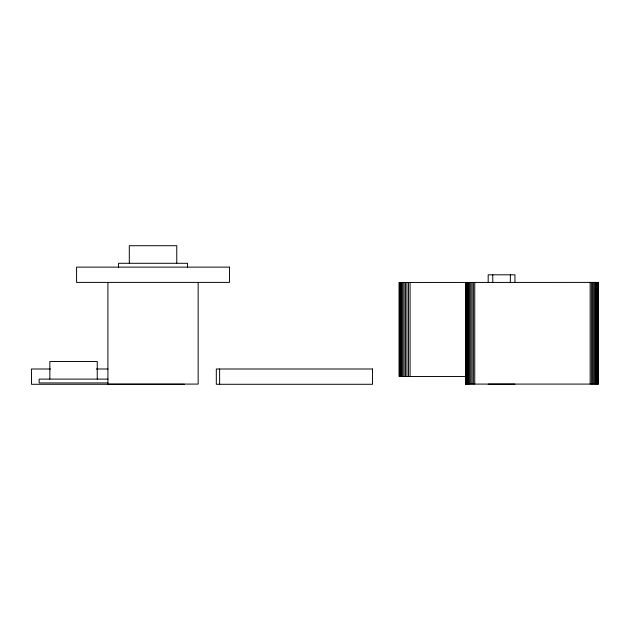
<?xml version="1.0" encoding="UTF-8"?>
<svg xmlns="http://www.w3.org/2000/svg" width="630" height="630" viewBox="0 0 630 630"><rect width="100%" height="100%" fill="white"/><g stroke="black" fill="none" stroke-linecap="round" stroke-linejoin="round"><path stroke-width="0.94" d="M598.5 282.405L399.2 282.461L399.2 376.488L466.153 376.488M50.471 368.999L31.5 368.999L31.5 384.284L184.401 384.284M96.327 368.999L107.951 368.999M107.951 379.11L39.147 379.11L39.147 382.93L107.951 382.93M488.187 384.135L514.946 384.135M598.421 282.405L598.405 384.087L465.476 384.087L465.476 282.405M598.169 282.405L598.169 384.087M597.768 282.405L597.768 384.087M597.208 282.405L597.208 384.087M596.515 282.405L596.515 384.087M595.689 282.405L595.689 384.087M594.736 282.405L594.736 384.087M593.696 282.405L593.696 384.087M592.57 282.405L592.57 384.087M591.373 282.405L591.373 384.087M590.145 282.405L590.145 384.087M514.946 282.461L514.946 274.814L488.187 274.814L488.187 282.461M510.355 274.814L510.355 282.461M492.77 274.814L492.77 282.461M474.752 282.405L474.752 384.087M473.382 282.405L473.382 384.087M472.067 282.405L472.067 384.087M470.815 282.405L470.815 384.087M469.649 282.405L469.649 384.087M468.602 282.405L468.602 384.087M467.68 282.405L467.68 384.087M466.909 282.405L466.909 384.087M466.294 282.405L466.294 384.087M465.846 282.405L465.846 384.087M465.704 282.405L465.704 384.087M465.57 282.405L465.57 384.087M410.091 282.461L410.091 376.488M408.484 282.461L408.484 376.488M406.933 282.461L406.933 376.488M405.46 282.461L405.46 376.488M404.098 282.461L404.098 376.488M402.869 282.461L402.869 376.488M401.79 282.461L401.79 376.488M400.877 282.461L400.877 376.488M400.152 282.461L400.152 376.488M399.625 282.461L399.625 376.488M399.31 282.461L399.31 376.488M219.626 368.999L219.626 384.284M198.159 282.405L198.159 384.087L107.911 384.087L107.911 282.405M187.535 267.12L187.535 263.293L118.535 263.293L118.535 267.12M176.762 263.293L176.762 245.716L129.307 245.716L129.307 263.293M97.248 379.11L97.248 361.525L49.849 361.525L49.849 379.11M229.485 267.12L76.584 267.12L76.584 282.405L229.485 282.405L229.485 267.12M372.519 368.999L216.31 368.999L216.31 384.284L372.519 384.284L372.519 368.999"/></g></svg>
